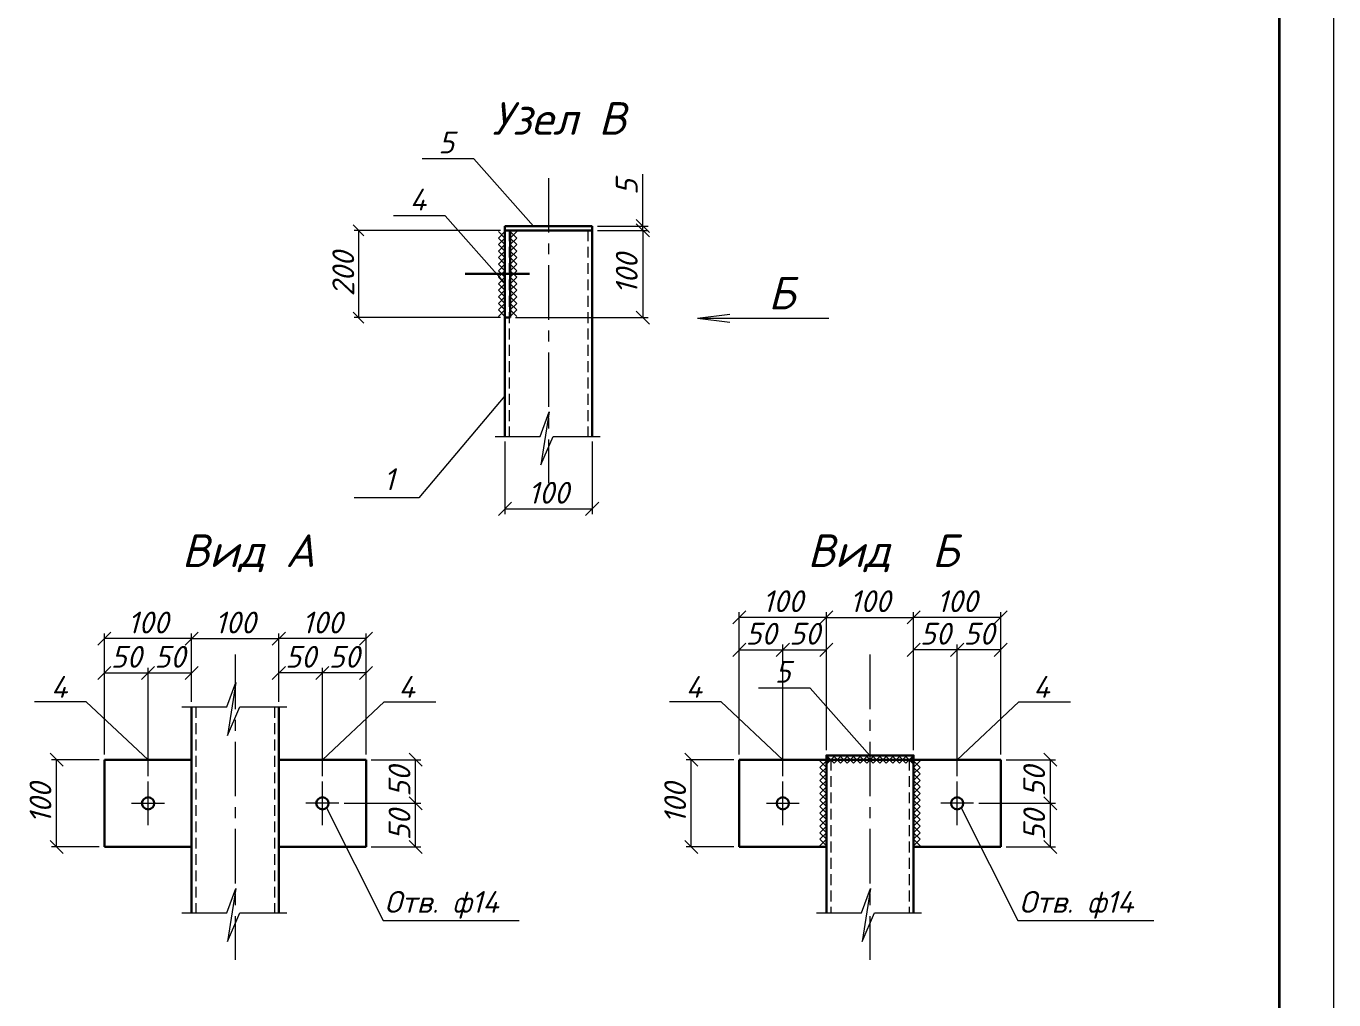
# Model space of a CAD drawing. Header units: millimetres. Extents: x 10124 to 8132345, y -95635 to 1386204.
# Drawn here: x 184479 to 187479, y 59270 to 61505 of the extents above; entities that cross this region are included whole.
import ezdxf

# ---------------------------------------------------------------- set-up
doc = ezdxf.new("R2010")
doc.units = ezdxf.units.MM
doc.linetypes.add('01_base$0$DASHED2', pattern=[0.375, 0.25, -0.125])
doc.linetypes.add('CENTER', pattern=[2, 1.25, -0.25, 0.25, -0.25])
doc.layers.get('DEFPOINTS').update_dxf_attribs({"color": 1})
doc.layers.add('013', color=7, linetype='Continuous', lineweight=13)
doc.layers.add('030', color=7, linetype='Continuous', lineweight=30)
doc.layers.add('ФВ-5', color=7, linetype='Continuous')
doc.styles.add('10', font='isocpeui.ttf', dxfattribs={"height": 25})
doc.styles.add('100', font='isocpeui.ttf', dxfattribs={"height": 250})
doc.styles.add('20', font='isocpeui.ttf', dxfattribs={"height": 50})
doc.styles.add('GOST', font='isocpeur.TTF')
doc.dimstyles.new('0.5', dxfattribs={"dimtxt": 250, "dimasz": 120, "dimexe": 50, "dimexo": 50, "dimgap": 50, "dimtad": 1, "dimlfac": 0.5, "dimtxsty": '100', "dimblk": 'OBLIQUE', "dimcen": 2.5, "dimclrt": 1, "dimadec": 0, "dimazin": 0, "dimtfac": 1, "dimtmove": 0, "dimatfit": 3, "dimfxl": 1, "dimlwd": 15, "dimlwe": 15, "dimarcsym": 0})
doc.dimstyles.new('20', dxfattribs={"dimtxt": 50, "dimasz": 25, "dimexe": 10, "dimexo": 10, "dimgap": 10, "dimtad": 1, "dimtxsty": '20', "dimblk": 'OBLIQUE', "dimcen": 2.5, "dimadec": 0, "dimazin": 0, "dimtfac": 1, "dimtmove": 0, "dimatfit": 3, "dimfxl": 1, "dimlwd": 15, "dimlwe": 15, "dimarcsym": 0})

# ---------------------------------------------------------------- blocks, each defined once
blk = doc.blocks.new('*U2294')
at = {"color": 44, "lineweight": 20, "ltscale": 10}
blk.add_line((420, 0), (420, 297), dxfattribs=at)
at = {"color": 137, "lineweight": 35, "ltscale": 10}
blk.add_line((415, 5), (415, 292), dxfattribs=at)
at = {"color": 44, "lineweight": 13, "style": 'GOST', "oblique": 10, "width": 0.8}
for tag in ['ФОРМАТВЕРТ', 'ФОРМАТГОРИЗ']:
    blk.add_attdef(tag, (368.98, 1.6), '', height=2, dxfattribs=at)
blk = doc.blocks.new('_OBLIQUE')
at = {"color": 0, "linetype": 'ByBlock'}
blk.add_line((-0.5, -0.5), (0.5, 0.5), dxfattribs=at)
blk = doc.blocks.new('*D2480')
at = {"layer": '013', "color": 0, "lineweight": 15, "ltscale": 100, "transparency": 16777216}
for p, q in [((184858.4, 59954.3), (184858.4, 60111.2)), ((184858.4, 60099.2), (185058.4, 60099.2)), ((185058.4, 59954.3), (185058.4, 60111.2))]:
    blk.add_line(p, q, dxfattribs=at)
at = {"layer": 'DEFPOINTS', "color": 0, "ltscale": 100, "transparency": 16777216}
for p in [(185058.4, 60099.2), (184858.4, 59942.3), (185058.4, 59942.3)]:
    blk.add_point(p, dxfattribs=at)
at = {"layer": '013', "color": 0, "lineweight": 15, "ltscale": 100, "transparency": 16777216, "xscale": 30, "yscale": 30, "zscale": 30, "rotation": 180}
blk.add_blockref('_OBLIQUE', (184858.4, 60099.2), dxfattribs=at)
at = {"layer": '013', "color": 0, "lineweight": 15, "ltscale": 100, "transparency": 16777216, "xscale": 30, "yscale": 30, "zscale": 30}
blk.add_blockref('_OBLIQUE', (185058.4, 60099.2), dxfattribs=at)
at = {"layer": '013', "color": 1, "ltscale": 100, "transparency": 16777216, "insert": (184958.4, 60136.2), "char_height": 50, "attachment_point": 5, "style": '20'}
blk.add_mtext('100', dxfattribs=at)
blk = doc.blocks.new('*D2479')
at = {"layer": '013', "color": 0, "lineweight": 15, "ltscale": 100, "transparency": 16777216}
for p, q in [((184658.4, 59833.2), (184658.4, 60111.2)), ((184858.4, 60099.2), (184658.4, 60099.2)), ((184858.4, 59954.3), (184858.4, 60111.2))]:
    blk.add_line(p, q, dxfattribs=at)
at = {"layer": 'DEFPOINTS', "color": 0, "ltscale": 100, "transparency": 16777216}
for p in [(184658.4, 60099.2), (184858.4, 59942.3), (184658.4, 59821.2)]:
    blk.add_point(p, dxfattribs=at)
at = {"layer": '013', "color": 0, "lineweight": 15, "ltscale": 100, "transparency": 16777216, "xscale": 30, "yscale": 30, "zscale": 30, "rotation": 180}
blk.add_blockref('_OBLIQUE', (184658.4, 60099.2), dxfattribs=at)
at = {"layer": '013', "color": 0, "lineweight": 15, "ltscale": 100, "transparency": 16777216, "xscale": 30, "yscale": 30, "zscale": 30}
blk.add_blockref('_OBLIQUE', (184858.4, 60099.2), dxfattribs=at)
at = {"layer": '013', "color": 1, "ltscale": 100, "transparency": 16777216, "insert": (184758.4, 60136.2), "char_height": 50, "attachment_point": 5, "style": '20'}
blk.add_mtext('100', dxfattribs=at)
blk = doc.blocks.new('*D2478')
at = {"layer": '013', "color": 0, "lineweight": 15, "ltscale": 100, "transparency": 16777216}
for p, q in [((184658.4, 59833.2), (184658.4, 60032.5)), ((184758.4, 59783.2), (184758.4, 60032.5)), ((184658.4, 60020.5), (184758.4, 60020.5))]:
    blk.add_line(p, q, dxfattribs=at)
at = {"layer": 'DEFPOINTS', "color": 0, "ltscale": 100, "transparency": 16777216}
for p in [(184758.4, 60020.5), (184658.4, 59821.2), (184758.4, 59771.2)]:
    blk.add_point(p, dxfattribs=at)
at = {"layer": '013', "color": 0, "lineweight": 15, "ltscale": 100, "transparency": 16777216, "xscale": 30, "yscale": 30, "zscale": 30, "rotation": 180}
blk.add_blockref('_OBLIQUE', (184658.4, 60020.5), dxfattribs=at)
at = {"layer": '013', "color": 0, "lineweight": 15, "ltscale": 100, "transparency": 16777216, "xscale": 30, "yscale": 30, "zscale": 30}
blk.add_blockref('_OBLIQUE', (184758.4, 60020.5), dxfattribs=at)
at = {"layer": '013', "color": 1, "ltscale": 100, "transparency": 16777216, "insert": (184708.4, 60057.5), "char_height": 50, "attachment_point": 5, "style": '20'}
blk.add_mtext('50', dxfattribs=at)
blk = doc.blocks.new('*D2460')
at = {"layer": '013', "color": 0, "lineweight": 15, "ltscale": 100, "transparency": 16777216}
for p, q in [((184758.4, 59783.2), (184758.4, 60032.5)), ((184858.4, 59954.3), (184858.4, 60032.5)), ((184758.4, 60020.5), (184858.4, 60020.5))]:
    blk.add_line(p, q, dxfattribs=at)
at = {"layer": 'DEFPOINTS', "color": 0, "ltscale": 100, "transparency": 16777216}
for p in [(184858.4, 60020.5), (184858.4, 59942.3), (184758.4, 59771.2)]:
    blk.add_point(p, dxfattribs=at)
at = {"layer": '013', "color": 0, "lineweight": 15, "ltscale": 100, "transparency": 16777216, "xscale": 30, "yscale": 30, "zscale": 30, "rotation": 180}
blk.add_blockref('_OBLIQUE', (184758.4, 60020.5), dxfattribs=at)
at = {"layer": '013', "color": 0, "lineweight": 15, "ltscale": 100, "transparency": 16777216, "xscale": 30, "yscale": 30, "zscale": 30}
blk.add_blockref('_OBLIQUE', (184858.4, 60020.5), dxfattribs=at)
at = {"layer": '013', "color": 1, "ltscale": 100, "transparency": 16777216, "insert": (184808.4, 60057.5), "char_height": 50, "attachment_point": 5, "style": '20'}
blk.add_mtext('50', dxfattribs=at)
blk = doc.blocks.new('*D2461')
at = {"layer": '013', "color": 0, "lineweight": 15, "ltscale": 100, "transparency": 16777216}
for p, q in [((185158.4, 59783.2), (185158.4, 60032.5)), ((185258.4, 59833.2), (185258.4, 60032.5)), ((185258.4, 60020.5), (185158.4, 60020.5))]:
    blk.add_line(p, q, dxfattribs=at)
at = {"layer": 'DEFPOINTS', "color": 0, "ltscale": 100, "transparency": 16777216}
for p in [(185158.4, 60020.5), (185258.4, 59821.2), (185158.4, 59771.2)]:
    blk.add_point(p, dxfattribs=at)
at = {"layer": '013', "color": 0, "lineweight": 15, "ltscale": 100, "transparency": 16777216, "xscale": 30, "yscale": 30, "zscale": 30, "rotation": 180}
blk.add_blockref('_OBLIQUE', (185158.4, 60020.5), dxfattribs=at)
at = {"layer": '013', "color": 0, "lineweight": 15, "ltscale": 100, "transparency": 16777216, "xscale": 30, "yscale": 30, "zscale": 30}
blk.add_blockref('_OBLIQUE', (185258.4, 60020.5), dxfattribs=at)
at = {"layer": '013', "color": 1, "ltscale": 100, "transparency": 16777216, "insert": (185208.4, 60057.5), "char_height": 50, "attachment_point": 5, "style": '20'}
blk.add_mtext('50', dxfattribs=at)
blk = doc.blocks.new('*D2462')
at = {"layer": '013', "color": 0, "lineweight": 15, "ltscale": 100, "transparency": 16777216}
for p, q in [((185058.4, 59954.3), (185058.4, 60032.5)), ((185158.4, 59783.2), (185158.4, 60032.5)), ((185158.4, 60020.5), (185058.4, 60020.5))]:
    blk.add_line(p, q, dxfattribs=at)
at = {"layer": 'DEFPOINTS', "color": 0, "ltscale": 100, "transparency": 16777216}
for p in [(185058.4, 60020.5), (185058.4, 59942.3), (185158.4, 59771.2)]:
    blk.add_point(p, dxfattribs=at)
at = {"layer": '013', "color": 0, "lineweight": 15, "ltscale": 100, "transparency": 16777216, "xscale": 30, "yscale": 30, "zscale": 30, "rotation": 180}
blk.add_blockref('_OBLIQUE', (185058.4, 60020.5), dxfattribs=at)
at = {"layer": '013', "color": 0, "lineweight": 15, "ltscale": 100, "transparency": 16777216, "xscale": 30, "yscale": 30, "zscale": 30}
blk.add_blockref('_OBLIQUE', (185158.4, 60020.5), dxfattribs=at)
at = {"layer": '013', "color": 1, "ltscale": 100, "transparency": 16777216, "insert": (185108.4, 60057.5), "char_height": 50, "attachment_point": 5, "style": '20'}
blk.add_mtext('50', dxfattribs=at)
blk = doc.blocks.new('*D2470')
at = {"layer": '013', "color": 0, "lineweight": 15, "ltscale": 100, "transparency": 16777216}
for p, q in [((184646.4, 59821.2), (184536.6, 59821.2)), ((184548.6, 59621.2), (184548.6, 59821.2)), ((184646.4, 59621.2), (184536.6, 59621.2))]:
    blk.add_line(p, q, dxfattribs=at)
at = {"layer": 'DEFPOINTS', "color": 0, "ltscale": 100, "transparency": 16777216}
for p in [(184548.6, 59821.2), (184658.4, 59821.2), (184658.4, 59621.2)]:
    blk.add_point(p, dxfattribs=at)
at = {"layer": '013', "color": 0, "lineweight": 15, "ltscale": 100, "transparency": 16777216, "xscale": 30, "yscale": 30, "zscale": 30}
for p, rotation in [((184548.6, 59821.2), 90), ((184548.6, 59621.2), 270)]:
    blk.add_blockref('_OBLIQUE', p, dxfattribs=dict(at, rotation=rotation))
at = {"layer": '013', "color": 1, "ltscale": 100, "transparency": 16777216, "insert": (184511.6, 59721.2), "char_height": 50, "attachment_point": 5, "rotation": 90, "style": '20'}
blk.add_mtext('100', dxfattribs=at)
blk = doc.blocks.new('*D2450')
at = {"layer": '013', "color": 0, "lineweight": 15, "ltscale": 100, "transparency": 16777216}
for p, q in [((185058.4, 59954.3), (185058.4, 60111.2)), ((185258.4, 60099.2), (185058.4, 60099.2)), ((185258.4, 59833.2), (185258.4, 60111.2))]:
    blk.add_line(p, q, dxfattribs=at)
at = {"layer": 'DEFPOINTS', "color": 0, "ltscale": 100, "transparency": 16777216}
for p in [(185058.4, 60099.2), (185058.4, 59942.3), (185258.4, 59821.2)]:
    blk.add_point(p, dxfattribs=at)
at = {"layer": '013', "color": 0, "lineweight": 15, "ltscale": 100, "transparency": 16777216, "xscale": 30, "yscale": 30, "zscale": 30, "rotation": 180}
blk.add_blockref('_OBLIQUE', (185058.4, 60099.2), dxfattribs=at)
at = {"layer": '013', "color": 0, "lineweight": 15, "ltscale": 100, "transparency": 16777216, "xscale": 30, "yscale": 30, "zscale": 30}
blk.add_blockref('_OBLIQUE', (185258.4, 60099.2), dxfattribs=at)
at = {"layer": '013', "color": 1, "ltscale": 100, "transparency": 16777216, "insert": (185158.4, 60136.2), "char_height": 50, "attachment_point": 5, "style": '20'}
blk.add_mtext('100', dxfattribs=at)
blk = doc.blocks.new('*D2471')
at = {"layer": '013', "color": 0, "lineweight": 15, "ltscale": 100, "transparency": 16777216}
for p, q in [((185208.1, 59721.2), (185384.3, 59721.2)), ((185372.3, 59621.2), (185372.3, 59721.2)), ((185270.4, 59621.2), (185384.3, 59621.2))]:
    blk.add_line(p, q, dxfattribs=at)
at = {"layer": 'DEFPOINTS', "color": 0, "ltscale": 100, "transparency": 16777216}
for p in [(185196.1, 59721.2), (185372.3, 59721.2), (185258.4, 59621.2)]:
    blk.add_point(p, dxfattribs=at)
at = {"layer": '013', "color": 0, "lineweight": 15, "ltscale": 100, "transparency": 16777216, "xscale": 30, "yscale": 30, "zscale": 30}
for p, rotation in [((185372.3, 59721.2), 90), ((185372.3, 59621.2), 270)]:
    blk.add_blockref('_OBLIQUE', p, dxfattribs=dict(at, rotation=rotation))
at = {"layer": '013', "color": 1, "ltscale": 100, "transparency": 16777216, "insert": (185335.3, 59671.2), "char_height": 50, "attachment_point": 5, "rotation": 90, "style": '20'}
blk.add_mtext('50', dxfattribs=at)
blk = doc.blocks.new('*D2451')
at = {"layer": '013', "color": 0, "lineweight": 15, "ltscale": 100, "transparency": 16777216}
for p, q in [((185270.4, 59821.2), (185384.3, 59821.2)), ((185372.3, 59721.2), (185372.3, 59821.2)), ((185208.1, 59721.2), (185384.3, 59721.2))]:
    blk.add_line(p, q, dxfattribs=at)
at = {"layer": 'DEFPOINTS', "color": 0, "ltscale": 100, "transparency": 16777216}
for p in [(185258.4, 59821.2), (185372.3, 59821.2), (185196.1, 59721.2)]:
    blk.add_point(p, dxfattribs=at)
at = {"layer": '013', "color": 0, "lineweight": 15, "ltscale": 100, "transparency": 16777216, "xscale": 30, "yscale": 30, "zscale": 30}
for p, rotation in [((185372.3, 59821.2), 90), ((185372.3, 59721.2), 270)]:
    blk.add_blockref('_OBLIQUE', p, dxfattribs=dict(at, rotation=rotation))
at = {"layer": '013', "color": 1, "ltscale": 100, "transparency": 16777216, "insert": (185335.3, 59771.2), "char_height": 50, "attachment_point": 5, "rotation": 90, "style": '20'}
blk.add_mtext('50', dxfattribs=at)
blk = doc.blocks.new('*D2472')
at = {"layer": '013', "color": 0, "lineweight": 15, "ltscale": 100, "transparency": 16777216}
for p, q in [((185893.5, 61046.2), (185893.5, 61165.4)), ((185789.2, 61046.2), (185905.5, 61046.2)), ((185789.2, 61036.2), (185905.5, 61036.2)), ((185893.5, 61036.2), (185893.5, 61046.2)), ((185893.5, 61036.2), (185893.5, 61006.2))]:
    blk.add_line(p, q, dxfattribs=at)
at = {"layer": 'DEFPOINTS', "color": 0, "ltscale": 100, "transparency": 16777216}
for p in [(185777.2, 61046.2), (185777.2, 61036.2), (185893.5, 61046.2)]:
    blk.add_point(p, dxfattribs=at)
at = {"layer": '013', "color": 0, "lineweight": 15, "ltscale": 100, "transparency": 16777216, "xscale": 30, "yscale": 30, "zscale": 30}
for p, rotation in [((185893.5, 61046.2), 270), ((185893.5, 61036.2), 90)]:
    blk.add_blockref('_OBLIQUE', p, dxfattribs=dict(at, rotation=rotation))
at = {"layer": '013', "color": 1, "ltscale": 100, "transparency": 16777216, "insert": (185856.5, 61135.8), "char_height": 50, "attachment_point": 5, "rotation": 90, "style": '20'}
blk.add_mtext('5', dxfattribs=at)
blk = doc.blocks.new('*D2452')
at = {"layer": '013', "color": 0, "lineweight": 15, "ltscale": 100, "transparency": 16777216}
for p, q in [((185789.2, 61036.2), (185905.5, 61036.2)), ((185893.5, 61036.2), (185893.5, 60836.2)), ((185601.2, 60836.2), (185905.5, 60836.2))]:
    blk.add_line(p, q, dxfattribs=at)
at = {"layer": 'DEFPOINTS', "color": 0, "ltscale": 100, "transparency": 16777216}
for p in [(185777.2, 61036.2), (185589.2, 60836.2), (185893.5, 60836.2)]:
    blk.add_point(p, dxfattribs=at)
at = {"layer": '013', "color": 0, "lineweight": 15, "ltscale": 100, "transparency": 16777216, "xscale": 30, "yscale": 30, "zscale": 30}
for p, rotation in [((185893.5, 61036.2), 90), ((185893.5, 60836.2), 270)]:
    blk.add_blockref('_OBLIQUE', p, dxfattribs=dict(at, rotation=rotation))
at = {"layer": '013', "color": 1, "ltscale": 100, "transparency": 16777216, "insert": (185856.5, 60936.2), "char_height": 50, "attachment_point": 5, "rotation": 90, "style": '20'}
blk.add_mtext('100', dxfattribs=at)
blk = doc.blocks.new('*D2453')
at = {"layer": '013', "color": 0, "lineweight": 15, "ltscale": 100, "transparency": 16777216}
for p, q in [((185567.2, 61036.2), (185231.3, 61036.2)), ((185241.3, 61036.2), (185241.3, 60836.2)), ((185567.2, 60836.2), (185231.3, 60836.2))]:
    blk.add_line(p, q, dxfattribs=at)
at = {"layer": 'DEFPOINTS', "color": 0, "ltscale": 100, "transparency": 16777216}
for p in [(185577.2, 61036.2), (185241.3, 60836.2), (185577.2, 60836.2)]:
    blk.add_point(p, dxfattribs=at)
at = {"layer": '013', "color": 0, "lineweight": 15, "ltscale": 100, "transparency": 16777216, "xscale": 25, "yscale": 25, "zscale": 25}
for p, rotation in [((185241.3, 61036.2), 90), ((185241.3, 60836.2), 270)]:
    blk.add_blockref('_OBLIQUE', p, dxfattribs=dict(at, rotation=rotation))
at = {"layer": '013', "color": 0, "ltscale": 100, "transparency": 16777216, "insert": (185206.3, 60936.2), "char_height": 50, "attachment_point": 5, "rotation": 90, "style": '20'}
blk.add_mtext('200', dxfattribs=at)
blk = doc.blocks.new('*D2473')
at = {"layer": '013', "color": 0, "lineweight": 15, "ltscale": 100, "transparency": 16777216}
for p, q in [((185577.2, 60551.6), (185577.2, 60385.1)), ((185777.2, 60551.6), (185777.2, 60385.1)), ((185577.2, 60397.1), (185777.2, 60397.1))]:
    blk.add_line(p, q, dxfattribs=at)
at = {"layer": 'DEFPOINTS', "color": 0, "ltscale": 100, "transparency": 16777216}
for p in [(185577.2, 60563.6), (185777.2, 60563.6), (185777.2, 60397.1)]:
    blk.add_point(p, dxfattribs=at)
at = {"layer": '013', "color": 0, "lineweight": 15, "ltscale": 100, "transparency": 16777216, "xscale": 30, "yscale": 30, "zscale": 30, "rotation": 180}
blk.add_blockref('_OBLIQUE', (185577.2, 60397.1), dxfattribs=at)
at = {"layer": '013', "color": 0, "lineweight": 15, "ltscale": 100, "transparency": 16777216, "xscale": 30, "yscale": 30, "zscale": 30}
blk.add_blockref('_OBLIQUE', (185777.2, 60397.1), dxfattribs=at)
at = {"layer": '013', "color": 1, "ltscale": 100, "transparency": 16777216, "insert": (185677.2, 60434.1), "char_height": 50, "attachment_point": 5, "style": '20'}
blk.add_mtext('100', dxfattribs=at)
blk = doc.blocks.new('*D2454')
at = {"layer": '013', "color": 0, "lineweight": 15, "ltscale": 100, "transparency": 16777216}
for p, q in [((186314.6, 59843.2), (186314.6, 60160.1)), ((186314.6, 60148.1), (186514.6, 60148.1)), ((186514.6, 59843.2), (186514.6, 60160.1))]:
    blk.add_line(p, q, dxfattribs=at)
at = {"layer": 'DEFPOINTS', "color": 0, "ltscale": 100, "transparency": 16777216}
for p in [(186514.6, 60148.1), (186314.6, 59831.2), (186514.6, 59831.2)]:
    blk.add_point(p, dxfattribs=at)
at = {"layer": '013', "color": 0, "lineweight": 15, "ltscale": 100, "transparency": 16777216, "xscale": 30, "yscale": 30, "zscale": 30, "rotation": 180}
blk.add_blockref('_OBLIQUE', (186314.6, 60148.1), dxfattribs=at)
at = {"layer": '013', "color": 0, "lineweight": 15, "ltscale": 100, "transparency": 16777216, "xscale": 30, "yscale": 30, "zscale": 30}
blk.add_blockref('_OBLIQUE', (186514.6, 60148.1), dxfattribs=at)
at = {"layer": '013', "color": 1, "ltscale": 100, "transparency": 16777216, "insert": (186414.6, 60185.1), "char_height": 50, "attachment_point": 5, "style": '20'}
blk.add_mtext('100', dxfattribs=at)
blk = doc.blocks.new('*D2474')
at = {"layer": '013', "color": 0, "lineweight": 15, "ltscale": 100, "transparency": 16777216}
for p, q in [((186114.6, 59833.2), (186114.6, 60160.1)), ((186314.6, 60148.1), (186114.6, 60148.1)), ((186314.6, 59843.2), (186314.6, 60160.1))]:
    blk.add_line(p, q, dxfattribs=at)
at = {"layer": 'DEFPOINTS', "color": 0, "ltscale": 100, "transparency": 16777216}
for p in [(186114.6, 60148.1), (186114.6, 59821.2), (186314.6, 59831.2)]:
    blk.add_point(p, dxfattribs=at)
at = {"layer": '013', "color": 0, "lineweight": 15, "ltscale": 100, "transparency": 16777216, "xscale": 30, "yscale": 30, "zscale": 30, "rotation": 180}
blk.add_blockref('_OBLIQUE', (186114.6, 60148.1), dxfattribs=at)
at = {"layer": '013', "color": 0, "lineweight": 15, "ltscale": 100, "transparency": 16777216, "xscale": 30, "yscale": 30, "zscale": 30}
blk.add_blockref('_OBLIQUE', (186314.6, 60148.1), dxfattribs=at)
at = {"layer": '013', "color": 1, "ltscale": 100, "transparency": 16777216, "insert": (186214.6, 60185.1), "char_height": 50, "attachment_point": 5, "style": '20'}
blk.add_mtext('100', dxfattribs=at)
blk = doc.blocks.new('*D2475')
at = {"layer": '013', "color": 0, "lineweight": 15, "ltscale": 100, "transparency": 16777216}
for p, q in [((186114.6, 59833.2), (186114.6, 60085.5)), ((186114.6, 60073.5), (186214.6, 60073.5)), ((186214.6, 59783.2), (186214.6, 60085.5))]:
    blk.add_line(p, q, dxfattribs=at)
at = {"layer": 'DEFPOINTS', "color": 0, "ltscale": 100, "transparency": 16777216}
for p in [(186214.6, 60073.5), (186114.6, 59821.2), (186214.6, 59771.2)]:
    blk.add_point(p, dxfattribs=at)
at = {"layer": '013', "color": 0, "lineweight": 15, "ltscale": 100, "transparency": 16777216, "xscale": 30, "yscale": 30, "zscale": 30, "rotation": 180}
blk.add_blockref('_OBLIQUE', (186114.6, 60073.5), dxfattribs=at)
at = {"layer": '013', "color": 0, "lineweight": 15, "ltscale": 100, "transparency": 16777216, "xscale": 30, "yscale": 30, "zscale": 30}
blk.add_blockref('_OBLIQUE', (186214.6, 60073.5), dxfattribs=at)
at = {"layer": '013', "color": 1, "ltscale": 100, "transparency": 16777216, "insert": (186164.6, 60110.5), "char_height": 50, "attachment_point": 5, "style": '20'}
blk.add_mtext('50', dxfattribs=at)
blk = doc.blocks.new('*D2455')
at = {"layer": '013', "color": 0, "lineweight": 15, "ltscale": 100, "transparency": 16777216}
for p, q in [((186214.6, 59783.2), (186214.6, 60085.5)), ((186214.6, 60073.5), (186314.6, 60073.5)), ((186314.6, 59843.2), (186314.6, 60085.5))]:
    blk.add_line(p, q, dxfattribs=at)
at = {"layer": 'DEFPOINTS', "color": 0, "ltscale": 100, "transparency": 16777216}
for p in [(186314.6, 60073.5), (186314.6, 59831.2), (186214.6, 59771.2)]:
    blk.add_point(p, dxfattribs=at)
at = {"layer": '013', "color": 0, "lineweight": 15, "ltscale": 100, "transparency": 16777216, "xscale": 30, "yscale": 30, "zscale": 30, "rotation": 180}
blk.add_blockref('_OBLIQUE', (186214.6, 60073.5), dxfattribs=at)
at = {"layer": '013', "color": 0, "lineweight": 15, "ltscale": 100, "transparency": 16777216, "xscale": 30, "yscale": 30, "zscale": 30}
blk.add_blockref('_OBLIQUE', (186314.6, 60073.5), dxfattribs=at)
at = {"layer": '013', "color": 1, "ltscale": 100, "transparency": 16777216, "insert": (186264.6, 60110.5), "char_height": 50, "attachment_point": 5, "style": '20'}
blk.add_mtext('50', dxfattribs=at)
blk = doc.blocks.new('*D2456')
at = {"layer": '013', "color": 0, "lineweight": 15, "ltscale": 100, "transparency": 16777216}
for p, q in [((186614.6, 59783.2), (186614.6, 60085.5)), ((186714.6, 60073.5), (186614.6, 60073.5)), ((186714.6, 59833.2), (186714.6, 60085.5))]:
    blk.add_line(p, q, dxfattribs=at)
at = {"layer": 'DEFPOINTS', "color": 0, "ltscale": 100, "transparency": 16777216}
for p in [(186614.6, 60073.5), (186714.6, 59821.2), (186614.6, 59771.2)]:
    blk.add_point(p, dxfattribs=at)
at = {"layer": '013', "color": 0, "lineweight": 15, "ltscale": 100, "transparency": 16777216, "xscale": 30, "yscale": 30, "zscale": 30, "rotation": 180}
blk.add_blockref('_OBLIQUE', (186614.6, 60073.5), dxfattribs=at)
at = {"layer": '013', "color": 0, "lineweight": 15, "ltscale": 100, "transparency": 16777216, "xscale": 30, "yscale": 30, "zscale": 30}
blk.add_blockref('_OBLIQUE', (186714.6, 60073.5), dxfattribs=at)
at = {"layer": '013', "color": 1, "ltscale": 100, "transparency": 16777216, "insert": (186664.6, 60110.5), "char_height": 50, "attachment_point": 5, "style": '20'}
blk.add_mtext('50', dxfattribs=at)
blk = doc.blocks.new('*D2457')
at = {"layer": '013', "color": 0, "lineweight": 15, "ltscale": 100, "transparency": 16777216}
for p, q in [((186514.6, 59843.2), (186514.6, 60085.5)), ((186614.6, 60073.5), (186514.6, 60073.5)), ((186614.6, 59783.2), (186614.6, 60085.5))]:
    blk.add_line(p, q, dxfattribs=at)
at = {"layer": 'DEFPOINTS', "color": 0, "ltscale": 100, "transparency": 16777216}
for p in [(186514.6, 60073.5), (186514.6, 59831.2), (186614.6, 59771.2)]:
    blk.add_point(p, dxfattribs=at)
at = {"layer": '013', "color": 0, "lineweight": 15, "ltscale": 100, "transparency": 16777216, "xscale": 30, "yscale": 30, "zscale": 30, "rotation": 180}
blk.add_blockref('_OBLIQUE', (186514.6, 60073.5), dxfattribs=at)
at = {"layer": '013', "color": 0, "lineweight": 15, "ltscale": 100, "transparency": 16777216, "xscale": 30, "yscale": 30, "zscale": 30}
blk.add_blockref('_OBLIQUE', (186614.6, 60073.5), dxfattribs=at)
at = {"layer": '013', "color": 1, "ltscale": 100, "transparency": 16777216, "insert": (186564.6, 60110.5), "char_height": 50, "attachment_point": 5, "style": '20'}
blk.add_mtext('50', dxfattribs=at)
blk = doc.blocks.new('*D2476')
at = {"layer": '013', "color": 0, "lineweight": 15, "ltscale": 100, "transparency": 16777216}
for p, q in [((186102.6, 59821.2), (185992.7, 59821.2)), ((186004.7, 59621.2), (186004.7, 59821.2)), ((186102.6, 59621.2), (185992.7, 59621.2))]:
    blk.add_line(p, q, dxfattribs=at)
at = {"layer": 'DEFPOINTS', "color": 0, "ltscale": 100, "transparency": 16777216}
for p in [(186004.7, 59821.2), (186114.6, 59821.2), (186114.6, 59621.2)]:
    blk.add_point(p, dxfattribs=at)
at = {"layer": '013', "color": 0, "lineweight": 15, "ltscale": 100, "transparency": 16777216, "xscale": 30, "yscale": 30, "zscale": 30}
for p, rotation in [((186004.7, 59821.2), 90), ((186004.7, 59621.2), 270)]:
    blk.add_blockref('_OBLIQUE', p, dxfattribs=dict(at, rotation=rotation))
at = {"layer": '013', "color": 1, "ltscale": 100, "transparency": 16777216, "insert": (185967.7, 59721.2), "char_height": 50, "attachment_point": 5, "rotation": 90, "style": '20'}
blk.add_mtext('100', dxfattribs=at)
blk = doc.blocks.new('*D2458')
at = {"layer": '013', "color": 0, "lineweight": 15, "ltscale": 100, "transparency": 16777216}
for p, q in [((186514.6, 59843.2), (186514.6, 60160.1)), ((186714.6, 60148.1), (186514.6, 60148.1)), ((186714.6, 59833.2), (186714.6, 60160.1))]:
    blk.add_line(p, q, dxfattribs=at)
at = {"layer": 'DEFPOINTS', "color": 0, "ltscale": 100, "transparency": 16777216}
for p in [(186514.6, 60148.1), (186514.6, 59831.2), (186714.6, 59821.2)]:
    blk.add_point(p, dxfattribs=at)
at = {"layer": '013', "color": 0, "lineweight": 15, "ltscale": 100, "transparency": 16777216, "xscale": 30, "yscale": 30, "zscale": 30, "rotation": 180}
blk.add_blockref('_OBLIQUE', (186514.6, 60148.1), dxfattribs=at)
at = {"layer": '013', "color": 0, "lineweight": 15, "ltscale": 100, "transparency": 16777216, "xscale": 30, "yscale": 30, "zscale": 30}
blk.add_blockref('_OBLIQUE', (186714.6, 60148.1), dxfattribs=at)
at = {"layer": '013', "color": 1, "ltscale": 100, "transparency": 16777216, "insert": (186614.6, 60185.1), "char_height": 50, "attachment_point": 5, "style": '20'}
blk.add_mtext('100', dxfattribs=at)
blk = doc.blocks.new('*D2477')
at = {"layer": '013', "color": 0, "lineweight": 15, "ltscale": 100, "transparency": 16777216}
for p, q in [((186664.2, 59721.2), (186840.4, 59721.2)), ((186828.4, 59621.2), (186828.4, 59721.2)), ((186726.6, 59621.2), (186840.4, 59621.2))]:
    blk.add_line(p, q, dxfattribs=at)
at = {"layer": 'DEFPOINTS', "color": 0, "ltscale": 100, "transparency": 16777216}
for p in [(186652.2, 59721.2), (186828.4, 59721.2), (186714.6, 59621.2)]:
    blk.add_point(p, dxfattribs=at)
at = {"layer": '013', "color": 0, "lineweight": 15, "ltscale": 100, "transparency": 16777216, "xscale": 30, "yscale": 30, "zscale": 30}
for p, rotation in [((186828.4, 59721.2), 90), ((186828.4, 59621.2), 270)]:
    blk.add_blockref('_OBLIQUE', p, dxfattribs=dict(at, rotation=rotation))
at = {"layer": '013', "color": 1, "ltscale": 100, "transparency": 16777216, "insert": (186791.4, 59671.2), "char_height": 50, "attachment_point": 5, "rotation": 90, "style": '20'}
blk.add_mtext('50', dxfattribs=at)
blk = doc.blocks.new('*D2459')
at = {"layer": '013', "color": 0, "lineweight": 15, "ltscale": 100, "transparency": 16777216}
for p, q in [((186726.6, 59821.2), (186840.4, 59821.2)), ((186828.4, 59721.2), (186828.4, 59821.2)), ((186664.2, 59721.2), (186840.4, 59721.2))]:
    blk.add_line(p, q, dxfattribs=at)
at = {"layer": 'DEFPOINTS', "color": 0, "ltscale": 100, "transparency": 16777216}
for p in [(186714.6, 59821.2), (186828.4, 59821.2), (186652.2, 59721.2)]:
    blk.add_point(p, dxfattribs=at)
at = {"layer": '013', "color": 0, "lineweight": 15, "ltscale": 100, "transparency": 16777216, "xscale": 30, "yscale": 30, "zscale": 30}
for p, rotation in [((186828.4, 59821.2), 90), ((186828.4, 59721.2), 270)]:
    blk.add_blockref('_OBLIQUE', p, dxfattribs=dict(at, rotation=rotation))
at = {"layer": '013', "color": 1, "ltscale": 100, "transparency": 16777216, "insert": (186791.4, 59771.2), "char_height": 50, "attachment_point": 5, "rotation": 90, "style": '20'}
blk.add_mtext('50', dxfattribs=at)

msp = doc.modelspace()

# ---------------------------------------------------------------- hatches: boundary and pattern name
at = {"layer": 'ФВ-5', "ltscale": 100}
h = msp.add_hatch(color=256, dxfattribs=at)
h.dxf.hatch_style = 1
h.paths.add_polyline_path([(186314.552, 59831.172), (186314.552, 59811.75), (186324.552, 59821.172)])
h = msp.add_hatch(color=256, dxfattribs=at)
h.dxf.hatch_style = 1
h.paths.add_polyline_path([(186514.552, 59831.172), (186514.552, 59811.75), (186504.552, 59821.172)])

# ---------------------------------------------------------------- linework, layer by layer
at = {"layer": '013', "ltscale": 100}
for p, q in [((185505.463, 61200.752), (185386.945, 61200.752)), ((185642.765, 61046.226), (185505.463, 61200.752)), ((185439.878, 61069.606), (185321.36, 61069.606)), ((185577.18, 60915.081), (185439.878, 61069.606)), ((185577.18, 60563.556), (185577.18, 61036.226)), ((186018.895, 60834.817), (186092.826, 60843.894)), ((185589.18, 60836.226), (185577.18, 60836.226)), ((186018.895, 60834.817), (186320.05, 60834.817)), ((186018.895, 60834.817), (186092.826, 60825.739)), ((185577.18, 60656.659), (185379.81, 60422.333)), ((185379.81, 60422.333), (185231.376, 60422.333)), ((186277.25, 59985.697), (186158.732, 59985.697)), ((186414.552, 59831.172), (186277.25, 59985.697)), ((184616.803, 59954.473), (184498.285, 59954.473)), ((184758.404, 59821.172), (184616.803, 59954.473)), ((184858.404, 59469.647), (184858.404, 59942.317)), ((185158.404, 59821.172), (185300.004, 59954.473)), ((185300.004, 59954.473), (185418.523, 59954.473)), ((186072.951, 59954.473), (185954.433, 59954.473)), ((186214.552, 59821.172), (186072.951, 59954.473)), ((186614.552, 59821.172), (186756.153, 59954.473)), ((186756.153, 59954.473), (186874.671, 59954.473)), ((186314.552, 59831.172), (186514.552, 59831.172)), ((186314.552, 59469.647), (186314.552, 59821.172)), ((186314.552, 59821.172), (186514.552, 59821.172)), ((184758.404, 59671.172), (184758.404, 59771.172)), ((185158.404, 59671.172), (185158.404, 59771.172)), ((186214.552, 59671.172), (186214.552, 59771.172)), ((186614.552, 59671.172), (186614.552, 59771.172)), ((184720.717, 59721.172), (184796.09, 59721.172)), ((185196.09, 59721.172), (185120.717, 59721.172)), ((185167.594, 59710.611), (185297.468, 59452.024)), ((186176.865, 59721.172), (186252.239, 59721.172)), ((186652.239, 59721.172), (186576.865, 59721.172)), ((186623.743, 59710.611), (186753.616, 59452.024)), ((185297.468, 59452.024), (185609.748, 59452.024)), ((186753.616, 59452.024), (187065.896, 59452.024))]:
    msp.add_line(p, q, dxfattribs=at)
at = {"layer": '013', "linetype": 'CENTER', "ltscale": 100}
for p, q in [((185677.18, 61156.385), (185677.18, 60456.153)), ((184958.404, 60062.476), (184958.404, 59362.244)), ((186414.552, 60062.476), (186414.552, 59362.244))]:
    msp.add_line(p, q, dxfattribs=at)
at = {"layer": '013', "linetype": '01_base$0$DASHED2', "ltscale": 100}
for p, q in [((185587.18, 61036.226), (185587.18, 60563.556)), ((185767.18, 61036.226), (185767.18, 60563.556)), ((184868.404, 59942.317), (184868.404, 59469.647)), ((185048.404, 59942.317), (185048.404, 59469.647)), ((186324.552, 59821.172), (186324.552, 59469.647)), ((186504.552, 59821.172), (186504.552, 59469.647))]:
    msp.add_line(p, q, dxfattribs=at)
at = {"layer": '013', "ltscale": 100}
for points in [[(185577.18, 61033.726), (185562.18, 61018.726)], [(185562.18, 61033.726), (185577.18, 61018.726)], [(185577.18, 61018.726), (185562.18, 61003.726)], [(185562.18, 61018.726), (185577.18, 61003.726)], [(185604.18, 61033.726), (185589.18, 61018.726)], [(185589.18, 61033.726), (185604.18, 61018.726)], [(185604.18, 61018.726), (185589.18, 61003.726)], [(185589.18, 61018.726), (185604.18, 61003.726)], [(185577.18, 61003.726), (185562.18, 60988.726)], [(185562.18, 61003.726), (185577.18, 60988.726)], [(185577.18, 60988.726), (185562.18, 60973.726)], [(185562.18, 60988.726), (185577.18, 60973.726)], [(185604.18, 61003.726), (185589.18, 60988.726)], [(185589.18, 61003.726), (185604.18, 60988.726)], [(185604.18, 60988.726), (185589.18, 60973.726)], [(185589.18, 60988.726), (185604.18, 60973.726)], [(185577.18, 60973.726), (185562.18, 60958.726)], [(185562.18, 60973.726), (185577.18, 60958.726)], [(185577.18, 60958.726), (185562.18, 60943.726)], [(185562.18, 60958.726), (185577.18, 60943.726)], [(185604.18, 60973.726), (185589.18, 60958.726)], [(185589.18, 60973.726), (185604.18, 60958.726)], [(185604.18, 60958.726), (185589.18, 60943.726)], [(185589.18, 60958.726), (185604.18, 60943.726)], [(185577.18, 60943.726), (185562.18, 60928.726)], [(185562.18, 60943.726), (185577.18, 60928.726)], [(185577.18, 60928.726), (185562.18, 60913.726)], [(185562.18, 60928.726), (185577.18, 60913.726)], [(185604.18, 60943.726), (185589.18, 60928.726)], [(185589.18, 60943.726), (185604.18, 60928.726)], [(185604.18, 60928.726), (185589.18, 60913.726)], [(185589.18, 60928.726), (185604.18, 60913.726)], [(185577.18, 60913.726), (185562.18, 60898.726)], [(185562.18, 60913.726), (185577.18, 60898.726)], [(185577.18, 60898.726), (185562.18, 60883.726)], [(185562.18, 60898.726), (185577.18, 60883.726)], [(185604.18, 60913.726), (185589.18, 60898.726)], [(185589.18, 60913.726), (185604.18, 60898.726)], [(185604.18, 60898.726), (185589.18, 60883.726)], [(185589.18, 60898.726), (185604.18, 60883.726)], [(185577.18, 60883.726), (185562.18, 60868.726)], [(185562.18, 60883.726), (185577.18, 60868.726)], [(185577.18, 60868.726), (185562.18, 60853.726)], [(185562.18, 60868.726), (185577.18, 60853.726)], [(185604.18, 60883.726), (185589.18, 60868.726)], [(185589.18, 60883.726), (185604.18, 60868.726)], [(185604.18, 60868.726), (185589.18, 60853.726)], [(185589.18, 60868.726), (185604.18, 60853.726)], [(185577.18, 60853.726), (185562.18, 60838.726)], [(185562.18, 60853.726), (185577.18, 60838.726)], [(185604.18, 60853.726), (185589.18, 60838.726)], [(185589.18, 60853.726), (185604.18, 60838.726)], [(185554.715, 60563.556), (185658.072, 60563.556), (185678.705, 60619.656), (185659.427, 60497.812), (185687.837, 60563.556), (185795.385, 60563.556)], [(184835.938, 59942.317), (184939.296, 59942.317), (184959.929, 59998.417), (184940.651, 59876.573), (184969.06, 59942.317), (185076.608, 59942.317)], [(186314.552, 59818.672), (186299.552, 59803.672)], [(186299.552, 59818.672), (186314.552, 59803.672)], [(186332.052, 59828.672), (186317.052, 59813.672)], [(186317.052, 59828.672), (186332.052, 59813.672)], [(186347.052, 59828.672), (186332.052, 59813.672)], [(186332.052, 59828.672), (186347.052, 59813.672)], [(186362.052, 59828.672), (186347.052, 59813.672)], [(186347.052, 59828.672), (186362.052, 59813.672)], [(186377.052, 59828.672), (186362.052, 59813.672)], [(186362.052, 59828.672), (186377.052, 59813.672)], [(186392.052, 59828.672), (186377.052, 59813.672)], [(186377.052, 59828.672), (186392.052, 59813.672)], [(186407.052, 59828.672), (186392.052, 59813.672)], [(186392.052, 59828.672), (186407.052, 59813.672)], [(186422.052, 59828.672), (186407.052, 59813.672)], [(186407.052, 59828.672), (186422.052, 59813.672)], [(186437.052, 59828.672), (186422.052, 59813.672)], [(186422.052, 59828.672), (186437.052, 59813.672)], [(186452.052, 59828.672), (186437.052, 59813.672)], [(186437.052, 59828.672), (186452.052, 59813.672)], [(186467.052, 59828.672), (186452.052, 59813.672)], [(186452.052, 59828.672), (186467.052, 59813.672)], [(186482.052, 59828.672), (186467.052, 59813.672)], [(186467.052, 59828.672), (186482.052, 59813.672)], [(186497.052, 59828.672), (186482.052, 59813.672)], [(186482.052, 59828.672), (186497.052, 59813.672)], [(186512.052, 59828.672), (186497.052, 59813.672)], [(186497.052, 59828.672), (186512.052, 59813.672)], [(186529.552, 59818.672), (186514.552, 59803.672)], [(186514.552, 59818.672), (186529.552, 59803.672)], [(186314.552, 59803.672), (186299.552, 59788.672)], [(186299.552, 59803.672), (186314.552, 59788.672)], [(186314.552, 59788.672), (186299.552, 59773.672)], [(186299.552, 59788.672), (186314.552, 59773.672)], [(186529.552, 59803.672), (186514.552, 59788.672)], [(186514.552, 59803.672), (186529.552, 59788.672)], [(186529.552, 59788.672), (186514.552, 59773.672)], [(186514.552, 59788.672), (186529.552, 59773.672)], [(186314.552, 59773.672), (186299.552, 59758.672)], [(186299.552, 59773.672), (186314.552, 59758.672)], [(186314.552, 59758.672), (186299.552, 59743.672)], [(186299.552, 59758.672), (186314.552, 59743.672)], [(186529.552, 59773.672), (186514.552, 59758.672)], [(186514.552, 59773.672), (186529.552, 59758.672)], [(186529.552, 59758.672), (186514.552, 59743.672)], [(186514.552, 59758.672), (186529.552, 59743.672)], [(186314.552, 59743.672), (186299.552, 59728.672)], [(186299.552, 59743.672), (186314.552, 59728.672)], [(186314.552, 59728.672), (186299.552, 59713.672)], [(186299.552, 59728.672), (186314.552, 59713.672)], [(186529.552, 59743.672), (186514.552, 59728.672)], [(186514.552, 59743.672), (186529.552, 59728.672)], [(186529.552, 59728.672), (186514.552, 59713.672)], [(186514.552, 59728.672), (186529.552, 59713.672)], [(186314.552, 59713.672), (186299.552, 59698.672)], [(186299.552, 59713.672), (186314.552, 59698.672)], [(186314.552, 59698.672), (186299.552, 59683.672)], [(186299.552, 59698.672), (186314.552, 59683.672)], [(186529.552, 59713.672), (186514.552, 59698.672)], [(186514.552, 59713.672), (186529.552, 59698.672)], [(186529.552, 59698.672), (186514.552, 59683.672)], [(186514.552, 59698.672), (186529.552, 59683.672)], [(186314.552, 59683.672), (186299.552, 59668.672)], [(186299.552, 59683.672), (186314.552, 59668.672)], [(186314.552, 59668.672), (186299.552, 59653.672)], [(186299.552, 59668.672), (186314.552, 59653.672)], [(186529.552, 59683.672), (186514.552, 59668.672)], [(186514.552, 59683.672), (186529.552, 59668.672)], [(186529.552, 59668.672), (186514.552, 59653.672)], [(186514.552, 59668.672), (186529.552, 59653.672)], [(186314.552, 59653.672), (186299.552, 59638.672)], [(186299.552, 59653.672), (186314.552, 59638.672)], [(186314.552, 59638.672), (186299.552, 59623.672)], [(186299.552, 59638.672), (186314.552, 59623.672)], [(186529.552, 59653.672), (186514.552, 59638.672)], [(186514.552, 59653.672), (186529.552, 59638.672)], [(186529.552, 59638.672), (186514.552, 59623.672)], [(186514.552, 59638.672), (186529.552, 59623.672)], [(184835.938, 59469.647), (184939.296, 59469.647), (184959.929, 59525.747), (184940.651, 59403.903), (184969.06, 59469.647), (185076.608, 59469.647)], [(186292.087, 59469.647), (186395.444, 59469.647), (186416.077, 59525.747), (186396.799, 59403.903), (186425.209, 59469.647), (186532.757, 59469.647)]]:
    msp.add_lwpolyline(points, dxfattribs=at)
at = {"layer": '030', "ltscale": 100}
for p, q in [((185577.18, 61046.226), (185577.18, 60563.556)), ((185577.18, 61046.226), (185777.18, 61046.226)), ((185577.18, 61036.226), (185777.18, 61036.226)), ((185589.18, 61036.226), (185577.18, 61036.226)), ((185589.18, 60836.226), (185589.18, 61036.226)), ((185777.18, 61046.226), (185777.18, 60563.556)), ((185633.452, 60936.226), (185485.816, 60936.226)), ((185577.18, 60836.226), (185589.18, 60836.226)), ((184858.404, 59942.317), (184858.404, 59469.647)), ((185058.404, 59942.317), (185058.404, 59469.647)), ((184658.404, 59621.172), (184658.404, 59821.172)), ((184658.404, 59821.172), (184858.404, 59821.172)), ((185258.404, 59821.172), (185058.404, 59821.172)), ((185258.404, 59621.172), (185258.404, 59821.172)), ((186114.552, 59621.172), (186114.552, 59821.172)), ((186114.552, 59821.172), (186314.552, 59821.172)), ((186314.552, 59821.172), (186314.552, 59469.647)), ((186514.552, 59821.172), (186514.552, 59469.647)), ((186714.552, 59821.172), (186514.552, 59821.172)), ((186714.552, 59621.172), (186714.552, 59821.172)), ((184658.404, 59621.172), (184858.404, 59621.172)), ((185258.404, 59621.172), (185058.404, 59621.172)), ((186114.552, 59621.172), (186314.552, 59621.172)), ((186714.552, 59621.172), (186514.552, 59621.172))]:
    msp.add_line(p, q, dxfattribs=at)
msp.add_lwpolyline([(186314.552, 59821.172), (186514.552, 59821.172), (186514.552, 59831.172), (186314.552, 59831.172)], close=True, dxfattribs=at)
for centre in [(184758.404, 59721.172), (185158.404, 59721.172), (186214.552, 59721.172), (186614.552, 59721.172)]:
    msp.add_circle(centre, 14, dxfattribs=at)

# ---------------------------------------------------------------- block references
at = {"xscale": 25, "yscale": 25, "zscale": 25}
msp.add_blockref('*U2294', (176978.679, 56315.306), dxfattribs=at)

# ---------------------------------------------------------------- texts
at = {"color": 0, "style": '10'}
for s, p in [('5', (185424.418, 61213.075)), ('4', (185358.834, 61081.93)), ('1', (185298.766, 60440.149)), ('5', (186196.206, 59998.021)), ('4', (184535.759, 59963.469)), ('4', (185332.905, 59963.469)), ('4', (185991.907, 59963.469)), ('4', (186789.053, 59963.469)), ('Отв. ф14', (185300.699, 59469.839)), ('Отв. ф14', (186756.848, 59469.839))]:
    msp.add_text(s, height=50, dxfattribs=at).set_placement(p)
at = {"color": 0, "lineweight": 9, "char_height": 75, "width": 2080.71577, "attachment_point": 5, "style": '10'}
for s, insert in [('Узел В', (185701.16, 61293.197)), ('Б', (186211.82, 60892.439)), ('Вид А', (184988.538, 60295.146)), ('Вид  Б', (186444.687, 60295.146))]:
    msp.add_mtext(s, dxfattribs=dict(at, insert=insert))

# ---------------------------------------------------------------- dimensions: what is measured, and where the dimension line sits
at = {"layer": '013', "ltscale": 100}
for base, p1, p2, angle, picture, middle in [((185893.494, 61046.226), (185777.18, 61036.226), (185777.18, 61046.226), 90, '*D2472', (185856.494, 61135.802)), ((185893.494, 60836.226), (185777.18, 61036.226), (185589.18, 60836.226), 90, '*D2452', (185856.494, 60936.226)), ((186514.552, 60073.472), (186614.552, 59771.172), (186514.552, 59831.172), 180, '*D2457', (186564.552, 60110.472)), ((186614.552, 60073.472), (186714.552, 59821.172), (186614.552, 59771.172), 180, '*D2456', (186664.552, 60110.472)), ((185058.404, 60020.503), (185158.404, 59771.172), (185058.404, 59942.317), 180, '*D2462', (185108.404, 60057.503)), ((185158.404, 60020.503), (185258.404, 59821.172), (185158.404, 59771.172), 180, '*D2461', (185208.404, 60057.503)), ((184548.587, 59821.172), (184658.404, 59621.172), (184658.404, 59821.172), 90, '*D2470', (184511.587, 59721.172)), ((185372.274, 59821.172), (185196.09, 59721.172), (185258.404, 59821.172), 90, '*D2451', (185335.274, 59771.172)), ((186004.735, 59821.172), (186114.552, 59621.172), (186114.552, 59821.172), 90, '*D2476', (185967.735, 59721.172)), ((186828.423, 59821.172), (186652.239, 59721.172), (186714.552, 59821.172), 90, '*D2459', (186791.423, 59771.172)), ((185372.274, 59721.172), (185258.404, 59621.172), (185196.09, 59721.172), 90, '*D2471', (185335.274, 59671.172)), ((186828.423, 59721.172), (186714.552, 59621.172), (186652.239, 59721.172), 90, '*D2477', (186791.423, 59671.172))]:
    dim = msp.add_linear_dim(base=base, p1=p1, p2=p2, angle=angle, dimstyle='0.5', override={"dimasz": 30, "dimexe": 12, "dimexo": 12, "dimgap": 12, "dimtxsty": '20'}, dxfattribs=at)
    dim.commit()
    dim.dimension.update_dxf_attribs({"geometry": picture, "text_midpoint": middle})
dim = msp.add_linear_dim(base=(185241.305, 60836.226), p1=(185577.18, 61036.226), p2=(185577.18, 60836.226), angle=90, dimstyle='20', dxfattribs=at)
dim.commit()
dim.dimension.update_dxf_attribs({"geometry": '*D2453', "text_midpoint": (185206.305, 60936.226)})
for base, p1, p2, picture, middle in [((185777.18, 60397.122), (185577.18, 60563.556), (185777.18, 60563.556), '*D2473', (185677.18, 60434.122)), ((186114.552, 60148.113), (186314.552, 59831.172), (186114.552, 59821.172), '*D2474', (186214.552, 60185.113)), ((186514.552, 60148.113), (186314.552, 59831.172), (186514.552, 59831.172), '*D2454', (186414.552, 60185.113)), ((186514.552, 60148.113), (186714.552, 59821.172), (186514.552, 59831.172), '*D2458', (186614.552, 60185.113)), ((184658.404, 60099.182), (184858.404, 59942.317), (184658.404, 59821.172), '*D2479', (184758.404, 60136.182)), ((185058.404, 60099.182), (184858.404, 59942.317), (185058.404, 59942.317), '*D2480', (184958.404, 60136.182)), ((185058.404, 60099.182), (185258.404, 59821.172), (185058.404, 59942.317), '*D2450', (185158.404, 60136.182)), ((186214.552, 60073.472), (186114.552, 59821.172), (186214.552, 59771.172), '*D2475', (186164.552, 60110.472)), ((186314.552, 60073.472), (186214.552, 59771.172), (186314.552, 59831.172), '*D2455', (186264.552, 60110.472)), ((184758.404, 60020.503), (184658.404, 59821.172), (184758.404, 59771.172), '*D2478', (184708.404, 60057.503)), ((184858.404, 60020.503), (184758.404, 59771.172), (184858.404, 59942.317), '*D2460', (184808.404, 60057.503))]:
    dim = msp.add_linear_dim(base=base, p1=p1, p2=p2, dimstyle='0.5', override={"dimasz": 30, "dimexe": 12, "dimexo": 12, "dimgap": 12, "dimtxsty": '20'}, dxfattribs=at)
    dim.commit()
    dim.dimension.update_dxf_attribs({"geometry": picture, "text_midpoint": middle})

doc.saveas('drawing.dxf')
